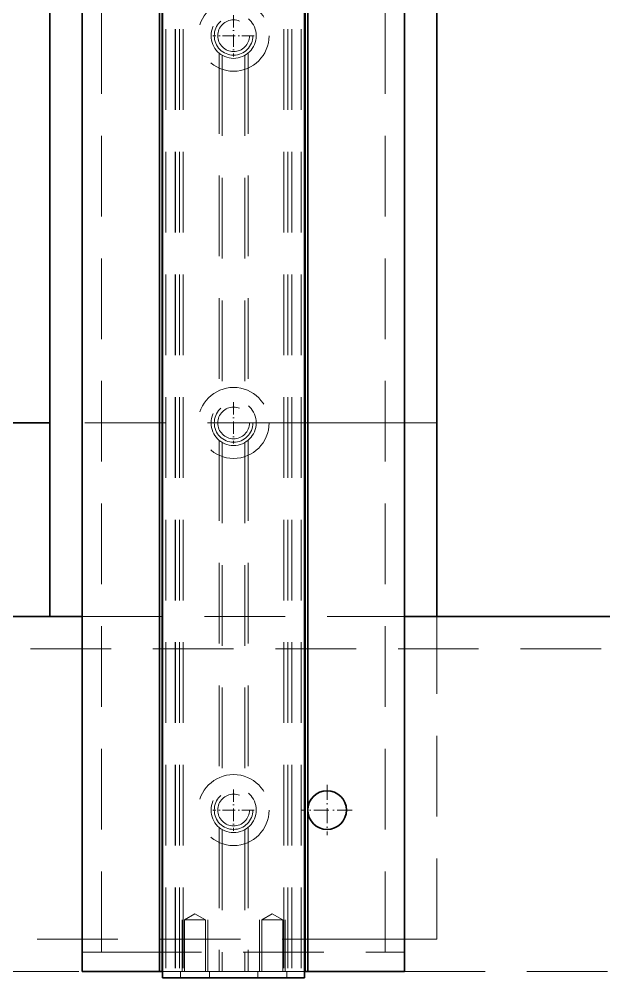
# Model space of a CAD drawing. Header units: millimetres. Extents: x -10155 to 20189, y -25550 to -22580.
# Drawn here: x -8921 to -8830.3, y -23851 to -23702.4 of the extents above; entities that cross this region are included whole.
import ezdxf

# ---------------------------------------------------------------- set-up
doc = ezdxf.new("R2010")
doc.units = ezdxf.units.MM
for name, pattern in [('CENTER-HOKUTO', [23, 20, -1, 1, -1]), ('DASHDOT', [18.5, 12, -3, 0.5, -3]), ('DASHSPACE', [30, 12, -18]), ('HIDDEN-HOKUTO', [3.8, 2.5, -1.3])]:
    doc.linetypes.add(name, pattern=pattern)
doc.layers.add('AM_7', color=2, linetype='CENTER-HOKUTO', lineweight=30)
doc.layers.add('AM_HID', color=1, linetype='HIDDEN-HOKUTO', lineweight=25)

msp = doc.modelspace()

# ---------------------------------------------------------------- linework, layer by layer
at = {"color": 7, "lineweight": 35}
for p, q in [((-8916.248, -23795.004), (-8916.248, -23355.504)), ((-8911.248, -23850.004), (-8911.248, -23355.504)), ((-8899.248, -23355.504), (-8899.248, -23850.004)), ((-8898.827, -23355.504), (-8898.827, -23850.004)), ((-8898.748, -23355.504), (-8898.748, -23849.004)), ((-8876.748, -23355.504), (-8876.748, -23849.004)), ((-8876.668, -23355.504), (-8876.668, -23850.004)), ((-8876.248, -23355.504), (-8876.248, -23850.004)), ((-8861.248, -23355.504), (-8861.248, -23850.004)), ((-8856.248, -23795.004), (-8856.248, -23355.504)), ((-8916.248, -23765), (-9013.195, -23765)), ((-9076.248, -23795.004), (-8911.248, -23795.004)), ((-8861.248, -23795.004), (-8816.248, -23795.004)), ((-8876.748, -23851.004), (-8898.748, -23851.004))]:
    msp.add_line(p, q, dxfattribs=at)
at = {"color": 7, "lineweight": 35, "ltscale": 0.125}
for p, q in [((-8916.248, -23795.004), (-8911.248, -23795.004)), ((-8861.248, -23795.004), (-8856.248, -23795.004))]:
    msp.add_line(p, q, dxfattribs=at)
at = {"color": 7, "lineweight": 35, "ltscale": 0.05}
for p, q in [((-8898.748, -23849.004), (-8898.748, -23851.004)), ((-8876.748, -23849.004), (-8876.748, -23851.004))]:
    msp.add_line(p, q, dxfattribs=at)
at = {"color": 7, "lineweight": 35, "ltscale": 0.3125}
msp.add_line((-8898.748, -23850.004), (-8911.248, -23850.004), dxfattribs=at)
at = {"color": 7, "lineweight": 35, "ltscale": 0.010516}
msp.add_line((-8899.248, -23850.004), (-8898.827, -23850.004), dxfattribs=at)
at = {"color": 7, "lineweight": 35, "ltscale": 0.001984}
msp.add_line((-8898.827, -23850.004), (-8898.748, -23850.004), dxfattribs=at)
at = {"color": 7, "lineweight": 35, "ltscale": 0.3875}
msp.add_line((-8861.248, -23850.004), (-8876.748, -23850.004), dxfattribs=at)
at = {"color": 7, "lineweight": 35, "ltscale": 0.00199}
msp.add_line((-8876.748, -23850.004), (-8876.668, -23850.004), dxfattribs=at)
at = {"color": 7, "lineweight": 35, "ltscale": 0.01051}
msp.add_line((-8876.668, -23850.004), (-8876.248, -23850.004), dxfattribs=at)
at = {"color": 7, "linetype": 'DASHSPACE', "lineweight": 13}
for centre in [(-8887.748, -23705.004), (-8887.748, -23765.004), (-8887.748, -23825.004)]:
    msp.add_circle(centre, 3, dxfattribs=at)
at = {"color": 7, "lineweight": 35}
msp.add_circle((-8873.248, -23825.004), 3, dxfattribs=at)
at = {"layer": 'AM_7', "color": 2, "linetype": 'DASHDOT', "lineweight": 13, "ltscale": 0.159802}
for p, q in [((-8887.748, -23701.808), (-8887.748, -23708.2)), ((-8884.551, -23705.004), (-8890.943, -23705.004)), ((-8884.551, -23765.004), (-8890.943, -23765.004)), ((-8887.748, -23821.808), (-8887.748, -23828.2)), ((-8884.551, -23825.004), (-8890.943, -23825.004))]:
    msp.add_line(p, q, dxfattribs=at)
at = {"layer": 'AM_7', "color": 2, "linetype": 'DASHDOT', "lineweight": 13, "ltscale": 0.159803}
msp.add_line((-8887.748, -23761.808), (-8887.748, -23768.2), dxfattribs=at)
at = {"layer": 'AM_7', "color": 2, "linetype": 'DASHDOT', "lineweight": 13, "ltscale": 0.195}
msp.add_line((-8873.248, -23821.104), (-8873.248, -23828.904), dxfattribs=at)
at = {"layer": 'AM_7', "color": 2, "linetype": 'DASHDOT', "lineweight": 13, "ltscale": 0.195001}
msp.add_line((-8869.347, -23825.004), (-8877.147, -23825.004), dxfattribs=at)
at = {"layer": 'AM_HID', "color": 1, "lineweight": 13, "ltscale": 5}
for p, q in [((-8898.839, -23020.004), (-8898.839, -23850.004)), ((-8898.248, -23020.004), (-8898.248, -23850.004)), ((-8896.783, -23020.004), (-8896.783, -23850.004)), ((-8896.781, -23020.004), (-8896.781, -23850.004)), ((-8896.158, -23020.004), (-8896.158, -23850.004)), ((-8895.547, -23020.004), (-8895.547, -23850.004)), ((-8879.947, -23020.004), (-8879.947, -23850.004)), ((-8879.337, -23020.004), (-8879.337, -23850.004)), ((-8878.714, -23020.004), (-8878.714, -23850.004)), ((-8878.712, -23020.004), (-8878.712, -23850.004)), ((-8877.248, -23020.004), (-8877.248, -23850.004)), ((-8876.656, -23020.004), (-8876.656, -23850.004)), ((-8908.248, -23847.004), (-8908.248, -23023.004)), ((-8864.248, -23847.004), (-8864.248, -23023.004)), ((-8889.998, -23707.685), (-8889.998, -23762.323)), ((-8889.498, -23708.035), (-8889.498, -23761.973)), ((-8885.998, -23708.035), (-8885.998, -23761.973)), ((-8885.498, -23707.685), (-8885.498, -23762.323)), ((-8879.3, -23765), (-8916.248, -23765)), ((-8879.3, -23765), (-8868.852, -23765)), ((-8864.166, -23765), (-8868.852, -23765)), ((-8864.166, -23765), (-8858.992, -23765)), ((-8856.248, -23765), (-8858.992, -23765)), ((-8889.998, -23767.685), (-8889.998, -23822.323)), ((-8889.498, -23768.035), (-8889.498, -23821.973)), ((-8885.998, -23768.035), (-8885.998, -23821.973)), ((-8885.498, -23767.685), (-8885.498, -23822.323)), ((-8911.248, -23795.004), (-8861.248, -23795.004)), ((-8911.248, -23795.004), (-8861.248, -23795.004)), ((-8856.248, -23845), (-8856.248, -23795.004)), ((-9641.248, -23800.004), (-8671.248, -23800.004)), ((-8889.998, -23827.685), (-8889.998, -23850.004)), ((-8889.498, -23828.035), (-8889.498, -23850.004)), ((-8885.998, -23828.035), (-8885.998, -23850.004)), ((-8885.498, -23827.685), (-8885.498, -23850.004)), ((-8895.748, -23850.004), (-8895.748, -23842.004)), ((-8893.748, -23841.068), (-8895.368, -23842.004)), ((-8892.97, -23842.004), (-8895.368, -23842.004)), ((-8895.368, -23850.004), (-8895.368, -23842.004)), ((-8892.126, -23842.004), (-8894.525, -23842.004)), ((-8893.748, -23841.068), (-8892.126, -23842.004)), ((-8892.126, -23850.004), (-8892.126, -23842.004)), ((-8891.748, -23850.004), (-8891.748, -23842.004)), ((-8883.748, -23850.004), (-8883.748, -23842.004)), ((-8881.748, -23841.068), (-8883.368, -23842.004)), ((-8880.97, -23842.004), (-8883.368, -23842.004)), ((-8883.368, -23850.004), (-8883.368, -23842.004)), ((-8880.126, -23842.004), (-8882.525, -23842.004)), ((-8881.748, -23841.068), (-8880.126, -23842.004)), ((-8880.126, -23850.004), (-8880.126, -23842.004)), ((-8879.748, -23850.004), (-8879.748, -23842.004)), ((-9013.195, -23845), (-8879.3, -23845)), ((-8879.3, -23845), (-8868.852, -23845)), ((-8868.852, -23845), (-8864.166, -23845)), ((-8858.992, -23845), (-8864.166, -23845)), ((-8858.992, -23845), (-8856.248, -23845)), ((-8905.248, -23847.004), (-8911.248, -23847.004)), ((-8911.248, -23847.004), (-8905.248, -23847.004)), ((-8905.248, -23847.004), (-8867.248, -23847.004)), ((-8905.248, -23847.004), (-8867.248, -23847.004)), ((-8861.248, -23847.004), (-8867.248, -23847.004)), ((-8867.248, -23847.004), (-8861.248, -23847.004)), ((-9076.248, -23850.004), (-8911.248, -23850.004)), ((-8876.748, -23850.004), (-8898.748, -23850.004)), ((-8898.748, -23850.004), (-8896.783, -23850.004)), ((-8876.748, -23850.004), (-8898.748, -23850.004)), ((-8896.783, -23850.004), (-8896.158, -23850.004)), ((-8896.158, -23850.004), (-8879.337, -23850.004)), ((-8895.998, -23851.004), (-8895.998, -23850.004)), ((-8891.498, -23851.004), (-8891.498, -23850.004)), ((-8883.998, -23851.004), (-8883.998, -23850.004)), ((-8879.498, -23851.004), (-8879.498, -23850.004)), ((-8879.337, -23850.004), (-8878.712, -23850.004)), ((-8878.712, -23850.004), (-8876.748, -23850.004)), ((-8861.248, -23850.004), (-8621.248, -23850.004))]:
    msp.add_line(p, q, dxfattribs=at)
for centre, radius in [((-8887.748, -23705.004), 5.5), ((-8887.748, -23705.004), 3.5), ((-8887.748, -23705.004), 2.458), ((-8887.748, -23765.004), 5.5), ((-8887.748, -23765.004), 3.5), ((-8887.748, -23765.004), 2.458), ((-8887.748, -23825.004), 5.5), ((-8887.748, -23825.004), 3.5), ((-8887.748, -23825.004), 2.458)]:
    msp.add_circle(centre, radius, dxfattribs=at)

doc.saveas('drawing.dxf')
